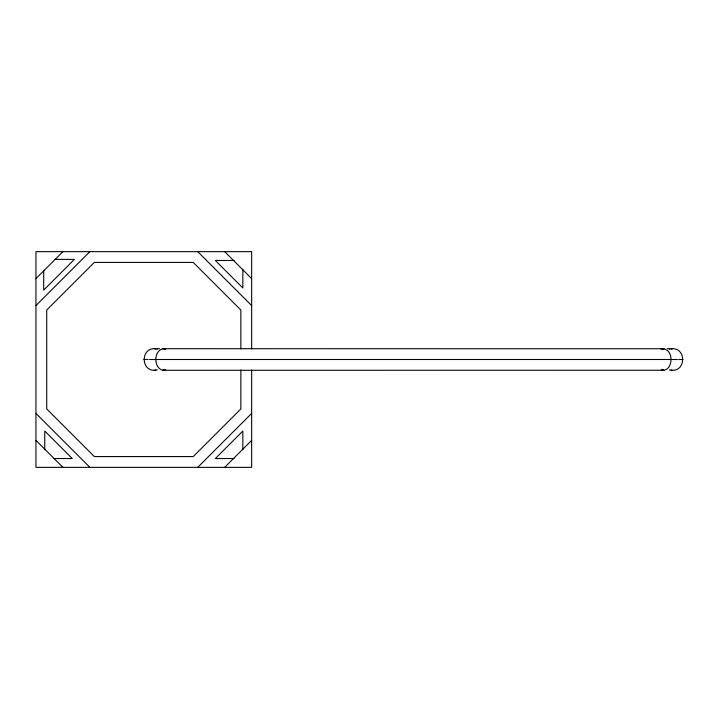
<?xml version="1.0" encoding="UTF-8"?>
<svg xmlns="http://www.w3.org/2000/svg" width="719" height="719" viewBox="0 0 719 719"><rect width="100%" height="100%" fill="white"/><g stroke="black" fill="none" stroke-linecap="round" stroke-linejoin="round"><path stroke-width="1.08" d="M157.38 369.917C139.846 374.051 139.846 344.949 157.38 349.083M669.47 349.083C687.005 344.949 687.005 374.051 669.47 369.917M35.95 278.613L62.913 251.65M35.95 305.575L89.875 251.65M197.725 467.35L251.65 413.425M224.688 467.35L251.65 440.388M154.297 348.751L154.432 348.715A10.794 4.952 -90 0 1 155.717 349.066M672.553 370.249L672.418 370.285A10.794 4.952 90 0 1 671.133 369.934M663.961 348.751L163.087 348.715C153.426 350.53 153.426 368.47 163.087 370.285L663.961 370.249M162.889 370.249L164.939 369.917M661.911 349.083C673.128 347.331 674.179 368.721 663.763 370.285A10.794 9.599 -90 0 1 661.21 369.934A10.794 9.599 90 0 0 663.7 370.294L661.911 369.917M162.889 348.751L163.15 348.715A10.794 9.599 90 0 1 165.64 349.066M54.653 259.388L74.408 259.388L43.688 290.108L43.688 270.353M234.043 260.458L215.341 260.458L242.842 287.959L242.842 269.257M157.093 348.715L159.465 348.715M667.385 348.715L669.757 348.715M143.8 359.5L148.123 359.5M149.471 359.5L153.533 359.5M154.1 359.5L672.75 359.5M673.317 359.5L677.379 359.5M678.727 359.5L683.05 359.5M53.557 458.542L72.26 458.542L44.758 431.041L44.758 449.743M234.043 458.542L215.341 458.542L242.842 431.041L242.842 449.743M163.087 348.715L164.939 349.083M672.553 348.751L672.418 348.715A10.794 4.952 90 0 0 671.133 349.066M154.297 370.249L154.432 370.285A10.794 4.952 -90 0 0 155.717 369.934M224.688 251.65L251.65 278.613M197.725 251.65L251.65 305.575M35.95 413.425L89.875 467.35M35.95 440.388L62.913 467.35M251.65 348.94L251.65 251.65L35.95 251.65L35.95 467.35L251.65 467.35L251.65 370.06M240.865 348.94L240.865 310.042L193.258 262.435L94.342 262.435L46.735 310.042L46.735 408.958L94.342 456.565L193.258 456.565L240.865 408.958L240.865 370.06M165.64 369.934A10.794 9.599 90 0 1 163.15 370.294M663.7 348.706A10.794 9.599 -90 0 0 661.21 349.066A10.794 9.599 90 0 1 663.7 348.706"/></g></svg>
